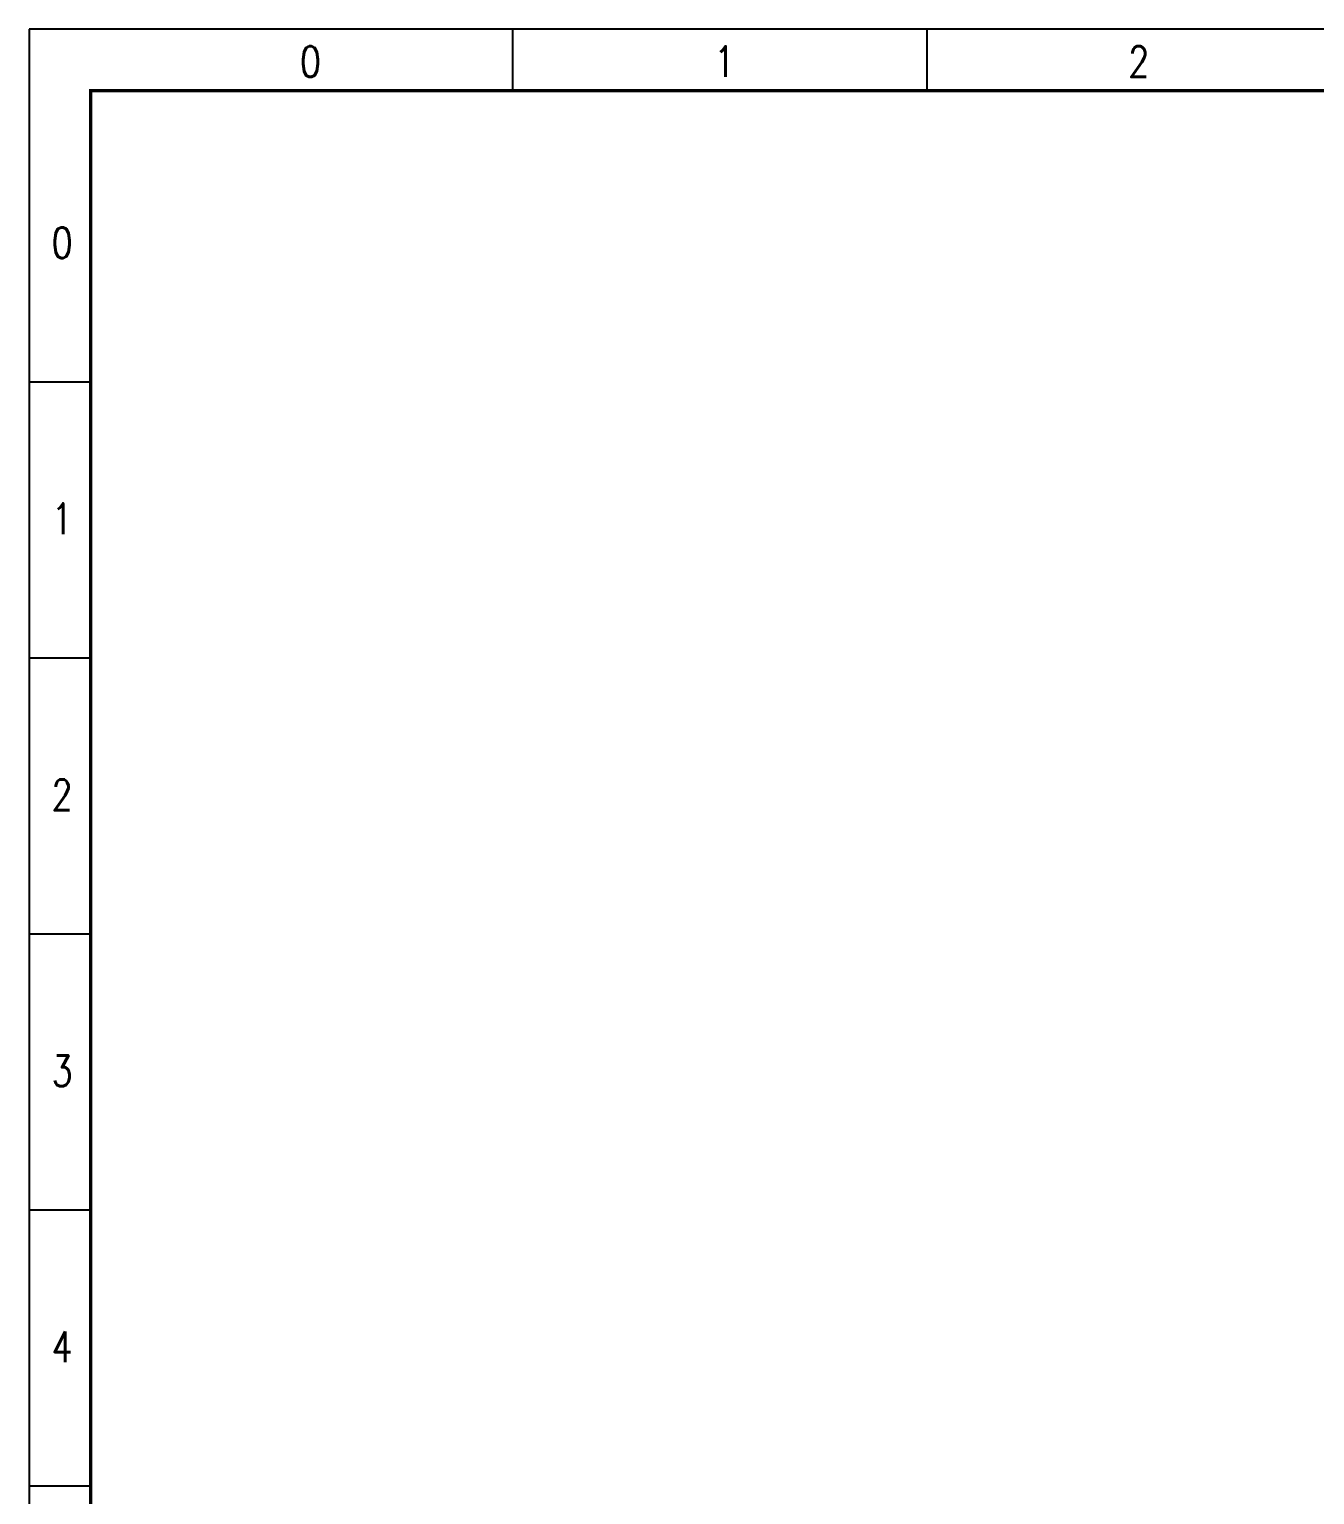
# Model space of a CAD drawing. Header units: millimetres. Extents: x -1721 to 4288, y -273 to 2028.
# Drawn here: x 415.2 to 498.9, y 369.6 to 465.1 of the extents above; entities that cross this region are included whole.
import ezdxf

# ---------------------------------------------------------------- set-up
doc = ezdxf.new("R2010")
doc.units = ezdxf.units.MM
doc.header["$LTSCALE"] = 5
doc.header["$MEASUREMENT"] = 0
doc.layers.get('0').update_dxf_attribs({"linetype": 'CONTINUOUS'})
doc.layers.add('圖框', color=7, linetype='CONTINUOUS')
doc.styles.add('標楷體', font='simplex.shx', dxfattribs={"width": 0.8, "bigfont": 'chineset.shx'})

# ---------------------------------------------------------------- blocks, each defined once
blk = doc.blocks.new('圖框')
at = {"layer": '圖框'}
for p, q in [((0, 185), (0, 0)), ((279, 185), (0, 185)), ((31.5, 185), (31.5, 181)), ((58.5, 185), (58.5, 181)), ((4, 162), (0, 162)), ((4, 144), (0, 144)), ((4, 126), (0, 126)), ((4, 108), (0, 108)), ((4, 90), (0, 90))]:
    blk.add_line(p, q, dxfattribs=at)
at = {"layer": '圖框', "const_width": 0.2}
for points in [[(4, 4), (275, 4), (275, 181), (4, 181)], [(4, 181), (275, 181), (275, 4), (4, 4)]]:
    blk.add_lwpolyline(points, close=True, dxfattribs=at)
at = {"layer": '圖框', "style": '標楷體', "width": 0.8}
for s, p in [('0', (17.637, 181.896)), ('1', (44.637, 181.896)), ('2', (71.637, 181.896)), ('0', (1.45, 170.085)), ('1', (1.45, 152.085)), ('2', (1.45, 134.085)), ('3', (1.45, 116.085)), ('4', (1.45, 98.085))]:
    blk.add_text(s, height=2, dxfattribs=at).set_placement(p)

msp = doc.modelspace()

# ---------------------------------------------------------------- block references
at = {"color": 0, "linetype": 'Continuous'}
msp.add_blockref('圖框', (415.151, 280.12), dxfattribs=at)

doc.saveas('drawing.dxf')
